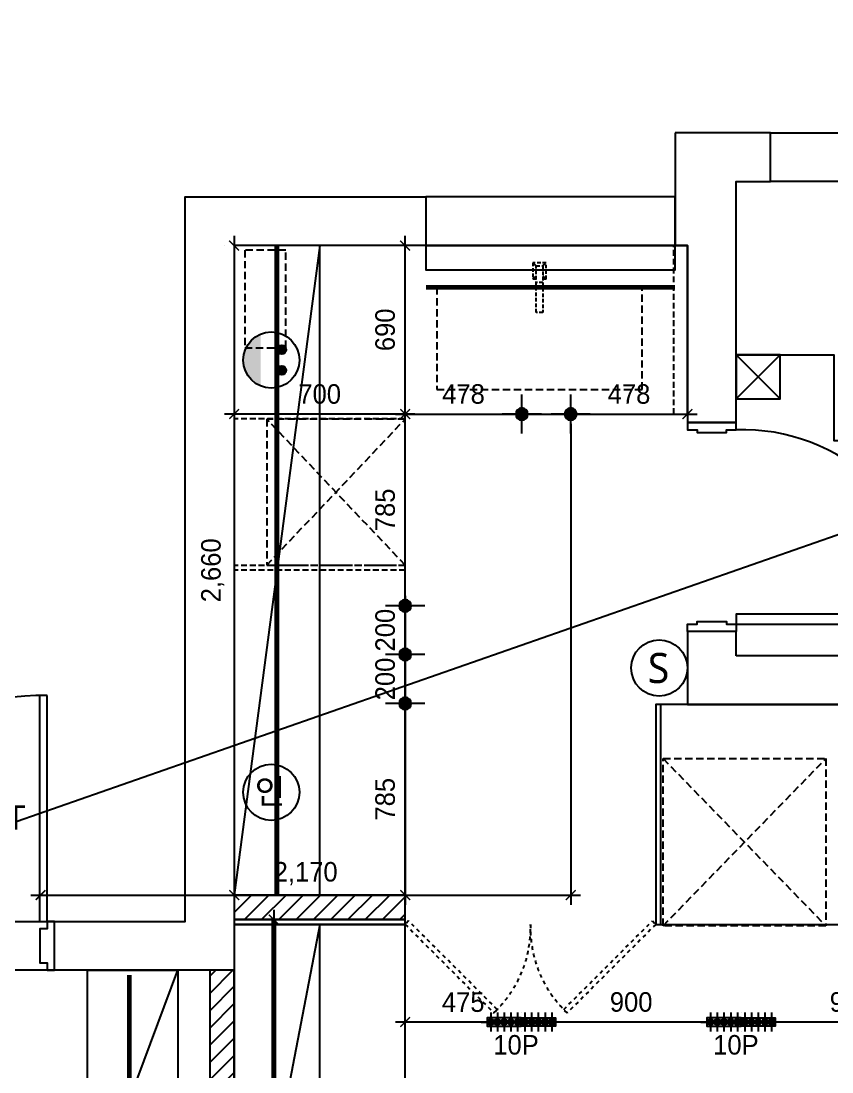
# Model space of a CAD drawing. Header units: millimetres. Extents: x 118028 to 193504, y 42792 to 96100.
# Drawn here: x 176109 to 179428, y 70180 to 74484 of the extents above; entities that cross this region are included whole.
import ezdxf
from ezdxf.enums import TextEntityAlignment as Align

# ---------------------------------------------------------------- set-up
doc = ezdxf.new("R2010")
doc.units = ezdxf.units.MM
doc.header["$LTSCALE"] = 30
doc.header["$PDMODE"] = 3
for name, pattern in [('DASHED', [0.75, 0.5, -0.25]), ('DASHEDX2', [1.5, 1, -0.5]), ('DH-HID2', [1.2, 0.8, -0.4]), ('HID2', [1, 0.5, -0.5]), ('HIDDEN', [9.525, 6.35, -3.175])]:
    doc.linetypes.add(name, pattern=pattern)
doc.layers.get('DEFPOINTS').update_dxf_attribs({"color": 248})
for name, color, linetype in [('0-ELC TEXT', 7, 'Continuous'), ('03-WAL NEW', 3, 'Continuous'), ('06-FUR', 6, 'Continuous'), ('07-DIM WAL', 5, 'Continuous'), ('2CONTINUOUS', 2, 'Continuous'), ('C-WIN', 4, 'Continuous'), ('CEIL-LIGHT', 7, 'Continuous'), ('CO-DO-FR', 7, 'Continuous'), ('CO-DOOR', 8, 'Continuous'), ('F-SYM', 7, 'Continuous'), ('FU-FURM', 251, 'DH-HID2'), ('FUR', 8, 'DASHED'), ('RC-LIGHT', 7, 'Continuous'), ('도면층4', 4, 'Continuous'), ('도면층5', 5, 'Continuous'), ('설비', 140, 'Continuous')]:
    doc.layers.add(name, color=color, linetype=linetype)
doc.styles.add('HY 울릉도 L', font='')
doc.styles.add('YOURNAME', font='HY울릉도M.TTF')
doc.styles.add('코레일둥고', font='Korail_Round_Gothic_Medium.ttf')
doc.styles.get('HY 울릉도 L').set_extended_font_data('HY울릉도L')
doc.dimstyles.new('40', dxfattribs={"dimscale": 40, "dimtxt": 2, "dimasz": 1, "dimexe": 1, "dimexo": 1, "dimgap": 1, "dimtad": 1, "dimdec": 0, "dimrnd": 0.05, "dimdsep": 46, "dimlunit": 6, "dimtxsty": 'HY 울릉도 L', "dimblk": 'ARCHTICK', "dimcen": 2.5, "dimdle": 1, "dimclrd": 133, "dimclre": 133, "dimclrt": 30, "dimadec": 0, "dimazin": 0, "dimtfac": 1, "dimtdec": 0, "dimtix": 1, "dimtmove": 2, "dimatfit": 3, "dimldrblk": 'ARCHTICK', "dimfxl": 1, "dimlwd": -1, "dimlwe": -1, "dimarcsym": 0})

# ---------------------------------------------------------------- blocks, each defined once
blk = doc.blocks.new('egoo')
at = {"layer": '설비'}
h = blk.add_hatch(color=140, dxfattribs=at)
edge = h.paths.add_edge_path()
edge.add_arc((1015645.3, 443433.7), 22.3, 0, 360)
h = blk.add_hatch(color=140, dxfattribs=at)
edge = h.paths.add_edge_path()
edge.add_arc((1015747.7, 443433.7), 22.3, 0, 360)
h = blk.add_hatch(color=140, dxfattribs=at)
edge = h.paths.add_edge_path()
edge.add_line((1015826.3, 443329.1), (1015566.6, 443329.1))
edge.add_ellipse((1015696.5, 443381.5), major_axis=(99, 99), ratio=1, start_angle=156.9578, end_angle=293.0422)
at = {"layer": '설비', "color": 140}
for centre, radius in [((1015696.5, 443381.5), 140), ((1015645.3, 443433.7), 22.3), ((1015747.7, 443433.7), 22.3)]:
    blk.add_circle(centre, radius, dxfattribs=at)
blk = doc.blocks.new('DLSXJSPT')
at = {"layer": '설비', "color": 140}
blk.add_circle((242956, 103418.4), 115, dxfattribs=at)
at = {"layer": '설비', "color": 140, "style": '코레일둥고'}
blk.add_text('인', height=100, dxfattribs=at).set_placement((242888.1, 103372))
blk = doc.blocks.new('SW')
at = {"layer": '설비', "color": 140}
blk.add_circle((11533254.1, -14277699.4), 184, dxfattribs=at)
at = {"layer": '설비', "color": 140, "insert": (11533320, -14277600.8), "char_height": 197.143, "width": 314.327, "attachment_point": 3, "style": '코레일둥고'}
blk.add_mtext('{\\fMalgun Gothic|b0|i0|c129|p50;S}', dxfattribs=at)
blk = doc.blocks.new('F-SYM-ENT NAME')
at = {"layer": 'F-SYM'}
h = blk.add_hatch(color=1, dxfattribs=at)
h.dxf.hatch_style = 1
h.paths.add_polyline_path([(-181266.5, -29724.5), (-181466.5, -29924.5), (-181366.5, -29924.5), (-181266.5, -29824.5), (-181166.5, -29924.5), (-181066.5, -29924.5)])
at = {"layer": 'F-SYM', "color": 1}
for points in [[(-181266.5, -29724.5), (-181466.5, -29924.5), (-181366.5, -29924.5), (-181266.5, -29824.5), (-181166.5, -29924.5), (-181066.5, -29924.5)], [(-181266.5, -29774.5), (-181466.5, -29974.5), (-181066.5, -29974.5)]]:
    blk.add_lwpolyline(points, close=True, dxfattribs=at)
at = {"layer": 'F-SYM', "color": 1, "style": 'YOURNAME'}
blk.add_attdef('ENT', text='', height=100, dxfattribs=at).set_placement((-181266.5, -30024.5), align=Align.TOP_CENTER)
blk = doc.blocks.new('vusaudeh')
at = {"layer": '2CONTINUOUS'}
for points in [[(152986.4, 92446.8), (152986.4, 91984.8), (153036.4, 91984.8), (153036.4, 91259.8), (153236.4, 91259.8), (153236.4, 92246.8), (153376.4, 92246.8), (153376.4, 92446.8), (152986.4, 92446.8)], [(151181.4, 89016.8), (150446.4, 89016.8), (150446.4, 89216.8), (150981.4, 89216.8), (150981.4, 92184.8), (151966.4, 92184.8), (151966.4, 91984.8), (151181.4, 91984.8), (151181.4, 89016.8)], [(153236.4, 90304.8), (153236.4, 90404.8), (153036.4, 90404.8)], [(153036.4, 90404.8), (153036.4, 90104.8), (154631.4, 90104.8), (154631.4, 87252.8), (154841.4, 87252.8)], [(154571.4, 90304.8), (153236.4, 90304.8)]]:
    blk.add_lwpolyline(points, dxfattribs=at)
at = {"layer": 'C-WIN'}
for points in [[(153376.4, 92446.8), (154396.4, 92446.8), (154396.4, 92246.8), (153376.4, 92246.8)], [(152986.4, 92184.8), (151966.4, 92184.8), (151966.4, 91984.8), (152986.4, 91984.8)]]:
    blk.add_lwpolyline(points, close=True, dxfattribs=at)
at = {"layer": 'CO-DO-FR'}
for points in [[(153236.4, 91259.8), (153036.4, 91259.8), (153036.4, 91229.8), (153076.4, 91229.8), (153076.4, 91219.8), (153196.4, 91219.8), (153196.4, 91229.8), (153236.4, 91229.8), (153236.4, 91259.8)], [(153236.4, 90404.8), (153036.4, 90404.8), (153036.4, 90434.8), (153076.4, 90434.8), (153076.4, 90444.8), (153196.4, 90444.8), (153196.4, 90434.8), (153236.4, 90434.8), (153236.4, 90404.8)]]:
    blk.add_lwpolyline(points, close=True, dxfattribs=at)
at = {"layer": 'CO-DOOR'}
blk.add_lwpolyline([(154031.4, 90474.8), (153236.4, 90474.8), (153236.4, 90434.8), (154031.4, 90434.8)], close=True, dxfattribs=at)
blk.add_arc((153265.9, 90464.8), 765.6, 359.2516, 92.2081, dxfattribs=at)
at = {"layer": '도면층4'}
for p, q in [((150386.4, 89216.8), (150386.4, 90141.8)), ((150416.4, 89216.8), (150416.4, 90141.8)), ((149461.4, 89216.8), (150446.4, 89216.8)), ((150446.4, 89016.8), (149461.4, 89016.8))]:
    blk.add_line(p, q, dxfattribs=at)
blk.add_lwpolyline([(150446.4, 89216.8), (150416.4, 89216.8), (150416.4, 89186.8), (150386.4, 89186.8), (150386.4, 89046.8), (150416.4, 89046.8), (150416.4, 89016.8), (150446.4, 89016.8), (150446.4, 89216.8)], dxfattribs=at)
at = {"layer": '도면층5'}
blk.add_arc((150391.3, 89241.9), 900.3, 88.4051, 181.5949, dxfattribs=at)
at = {"layer": 'F-SYM'}
ref = blk.add_blockref('F-SYM-ENT NAME', (-31245.2, 59567.7), dxfattribs=dict(at, rotation=180))
ref.add_attrib('ENT', 'MAIN ENT', dxfattribs={"color": 1, "height": 100, "style": 'YOURNAME'}).set_placement((150015.7, 89692.4), align=Align.TOP_CENTER)
blk = doc.blocks.new('cjswjdeh2')
at = {"layer": '03-WAL NEW'}
h = blk.add_hatch(dxfattribs=at)
h.set_pattern_fill('_USER', color=256, scale=50, angle=45, pattern_type=0)
h.set_pattern_definition([(45, (59766.08, -18380), (-35.355339, 35.355339), [])])
h.paths.add_polyline_path([(211684.5, 70904.8), (210984.5, 70904.8), (210984.5, 70804.8), (211684.5, 70804.8)])
h = blk.add_hatch(dxfattribs=at)
h.set_pattern_fill('_USER', color=256, scale=50, angle=45, pattern_type=0)
h.set_pattern_definition([(45, (59766.08, -18400), (-35.355339, 35.355339), [])])
h.paths.add_polyline_path([(210984.5, 68956.8), (210984.5, 70596.8), (210884.5, 70596.8), (210884.5, 68971.8), (210194, 68971.8), (210194, 68856.8), (210486.5, 68856.8), (210486.5, 68956.8)])
h.paths.add_polyline_path([(209148.3, 69704.6), (209148.3, 69925.9), (210400.8, 69925.9), (210400.8, 69704.6)], flags=9)
h.paths.add_polyline_path([(209628.4, 69135.3), (209859.5, 69135.3), (209859.5, 68971.8), (209628.4, 68971.8)], flags=9)
h.paths.add_polyline_path([(209173, 70353.9), (209173, 70584.7), (210351.5, 70584.7), (210351.5, 70353.9)], flags=9)
at = {"color": 8}
for p, q in [((213039.5, 73116.8), (213219.5, 72936.8)), ((213039.5, 72936.8), (213219.5, 73116.8))]:
    blk.add_line(p, q, dxfattribs=at)
blk.add_lwpolyline([(213039.5, 72936.8), (213219.5, 72936.8), (213219.5, 73116.8), (213039.5, 73116.8)], close=True, dxfattribs=at)
blk.add_lwpolyline([(213039.5, 73116.8), (213439.5, 73116.8), (213439.5, 72766.8), (214374.5, 72766.8)], dxfattribs=at)
at = {"layer": '03-WAL NEW'}
for points in [[(211684.5, 70904.8), (210984.5, 70904.8), (210984.5, 70804.8), (211684.5, 70804.8)], [(210984.5, 68956.8), (210984.5, 70596.8), (210884.5, 70596.8), (210884.5, 68971.8), (210194, 68971.8), (210194, 68856.8), (210486.5, 68856.8), (210486.5, 68956.8)]]:
    blk.add_lwpolyline(points, close=True, dxfattribs=at)
at = {"layer": '06-FUR', "color": 8, "linetype": 'DASHEDX2'}
for p, q in [((211117.5, 72255.8), (211684.5, 72853.8)), ((211684.5, 72255.8), (211117.5, 72853.8)), ((212740.5, 70778.8), (213406.5, 71463.8)), ((212740.5, 71463.8), (213406.5, 70778.8))]:
    blk.add_line(p, q, dxfattribs=at)
at = {"layer": '06-FUR', "color": 8}
for p, q in [((212730.5, 70784.8), (212730.5, 71684.8)), ((210384.5, 69611.8), (210754.5, 70596.8))]:
    blk.add_line(p, q, dxfattribs=at)
for points in [[(211334.5, 70904.8), (211334.5, 73564.8), (210984.5, 70904.8)], [(210984.5, 70904.8), (211684.5, 70904.8), (211684.5, 72874.8), (212839.5, 72874.8), (212839.5, 73564.8), (210984.5, 73564.8), (210984.5, 70904.8)], [(211334.5, 68956.8), (211334.5, 70784.8), (210984.5, 68956.8)]]:
    blk.add_lwpolyline(points, dxfattribs=at)
at = {"layer": '06-FUR', "color": 8, "linetype": 'DASHEDX2'}
for points in [[(211027.5, 73146.6), (211195.5, 73146.6), (211195.5, 73546.6), (211027.5, 73546.6)], [(211814.5, 72974.8), (212654.5, 72974.8), (212654.5, 73394.8), (211814.5, 73394.8)], [(211684.5, 72255.8), (211684.5, 72853.8), (211117.5, 72853.8), (211117.5, 72255.8)], [(213406.5, 71463.8), (213406.5, 70778.8), (212740.5, 70778.8), (212740.5, 71463.8)]]:
    blk.add_lwpolyline(points, close=True, dxfattribs=at)
at = {"layer": '06-FUR', "color": 8}
for points in [[(212710.5, 70784.8), (214434.5, 70784.8), (214434.5, 71684.8), (212710.5, 71684.8)], [(210984.5, 70784.8), (211684.5, 70784.8), (211684.5, 70804.8), (210984.5, 70804.8)], [(211684.5, 70784.8), (210984.5, 70784.8), (210984.5, 68956.8), (211684.5, 68956.8)], [(210384.5, 70596.8), (210754.5, 70596.8), (210754.5, 69611.8), (210384.5, 69611.8)]]:
    blk.add_lwpolyline(points, close=True, dxfattribs=at)
at = {"layer": '06-FUR', "color": 8, "linetype": 'HID2'}
for points in [[(211684.5, 70784.8), (212047.2, 70422.1), (212061.3, 70436.2), (211698.6, 70798.9), (211684.5, 70784.8)], [(212710.5, 70784.8), (212347.7, 70422.1), (212333.6, 70436.2), (212696.3, 70798.9), (212710.5, 70784.8)]]:
    blk.add_lwpolyline(points, dxfattribs=at)
for centre, start, end in [((211720.2, 70770.3), 314.4, 1.7437), ((212674.7, 70770.3), 178.2563, 225.6)]:
    blk.add_arc(centre, 477.5, start, end, dxfattribs=at)
at = {"layer": 'FU-FURM', "color": 8}
for p, q in [((211684.5, 72874.8), (211684.5, 73564.8)), ((212784.5, 72874.8), (212784.5, 73564.8)), ((211684.5, 72874.8), (210984.5, 72874.8)), ((211684.5, 72854.8), (210984.5, 72854.8)), ((211684.5, 72254.8), (210984.5, 72254.8)), ((211684.5, 72234.8), (210984.5, 72234.8))]:
    blk.add_line(p, q, dxfattribs=at)
at = {"layer": 'FUR', "color": 8}
for p, q in [((212220.8, 73481.2), (212207.2, 73494.8)), ((212248.1, 73481.2), (212261.7, 73494.8)), ((212207.2, 73426.6), (212220.8, 73440.3)), ((212248.1, 73440.3), (212261.7, 73426.6)), ((212220.8, 73426.6), (212207.2, 73426.6)), ((212248.1, 73413), (212220.8, 73413)), ((212261.7, 73426.6), (212248.1, 73426.6))]:
    blk.add_line(p, q, dxfattribs=at)
blk.add_lwpolyline([(212261.7, 73426.6), (212261.7, 73494.8), (212207.2, 73494.8), (212207.2, 73426.6)], dxfattribs=at)
blk.add_lwpolyline([(212248.1, 73481.2), (212248.1, 73290.3), (212220.8, 73290.3), (212220.8, 73481.2)], close=True, dxfattribs=at)
blk.add_blockref('vusaudeh', (59803.1, -18420))
blk = doc.blocks.new('1')
at = {"linetype": 'Continuous'}
h = blk.add_hatch(color=4, dxfattribs=at)
h.dxf.hatch_style = 1
edge = h.paths.add_edge_path()
edge.add_arc((11539653.5, -14273503.8), 37.5, 0, 360)
at = {"color": 1, "linetype": 'Continuous'}
for p, q in [((11539653.5, -14273637.1), (11539653.5, -14273370.5)), ((11539520.2, -14273503.8), (11539786.8, -14273503.8))]:
    blk.add_line(p, q, dxfattribs=at)
at = {"color": 4, "linetype": 'Continuous'}
for radius in [41.5, 37.5]:
    blk.add_circle((11539653.5, -14273503.8), radius, dxfattribs=at)
blk = doc.blocks.new("5RN'")
at = {"layer": 'RC-LIGHT'}
blk.add_lwpolyline([(188137.5, 27400.3), (188277.5, 27400.3), (188277.5, 27435.3), (188137.5, 27435.3)], close=True, dxfattribs=at)
at = {"layer": 'RC-LIGHT', "yscale": 0.2948704765105351, "zscale": 0.2948704765105351}
for p, xscale in [((-3214550.6, 4236252.7), 0.2948704765105351), ((-3214523.1, 4236252.7), 0.2948704765105351), ((3590910.6, 4236252.7), -0.2948704765105351), ((3590938.1, 4236252.7), -0.2948704765105351), ((3590965.5, 4236252.7), -0.2948704765105351)]:
    blk.add_blockref('1', p, dxfattribs=dict(at, xscale=xscale))
blk = doc.blocks.new('_ArchTick')
at = {"color": 0, "linetype": 'ByBlock', "const_width": 0.15}
blk.add_lwpolyline([(-0.5, -0.5), (0.5, 0.5)], dxfattribs=at)
blk = doc.blocks.new('*D339')
at = {"layer": '07-DIM WAL', "color": 133, "transparency": 16777216}
for p, q in [((177681.4, 72129.8), (177681.4, 71849.8)), ((177641.4, 72089.8), (177641.4, 72089.8)), ((177641.4, 71889.8), (177641.4, 71889.8))]:
    blk.add_line(p, q, dxfattribs=at)
at = {"layer": 'DEFPOINTS', "color": 0, "transparency": 16777216}
for p in [(177681.4, 72089.8), (177681.4, 71889.8), (177681.4, 71889.8)]:
    blk.add_point(p, dxfattribs=at)
at = {"layer": '07-DIM WAL', "color": 133, "transparency": 16777216, "xscale": 40, "yscale": 40, "zscale": 40}
for p, rotation in [((177681.4, 72089.8), 270), ((177681.4, 71889.8), 90)]:
    blk.add_blockref('_ArchTick', p, dxfattribs=dict(at, rotation=rotation))
at = {"layer": '07-DIM WAL', "color": 30, "transparency": 16777216, "insert": (177599.7, 71989.8), "char_height": 80, "attachment_point": 5, "rotation": 90, "style": 'HY 울릉도 L'}
blk.add_mtext('200', dxfattribs=at)
blk = doc.blocks.new('*D340')
at = {"layer": '07-DIM WAL', "color": 133, "transparency": 16777216}
for p, q in [((177681.4, 71929.8), (177681.4, 71649.8)), ((177641.4, 71889.8), (177641.4, 71889.8)), ((177721.4, 71689.8), (177721.4, 71689.8))]:
    blk.add_line(p, q, dxfattribs=at)
at = {"layer": 'DEFPOINTS', "color": 0, "transparency": 16777216}
for p in [(177681.4, 71889.8), (177681.4, 71689.8), (177681.4, 71689.8)]:
    blk.add_point(p, dxfattribs=at)
at = {"layer": '07-DIM WAL', "color": 133, "transparency": 16777216, "xscale": 40, "yscale": 40, "zscale": 40}
for p, rotation in [((177681.4, 71889.8), 270), ((177681.4, 71689.8), 90)]:
    blk.add_blockref('_ArchTick', p, dxfattribs=dict(at, rotation=rotation))
at = {"layer": '07-DIM WAL', "color": 30, "transparency": 16777216, "insert": (177599.7, 71789.8), "char_height": 80, "attachment_point": 5, "rotation": 90, "style": 'HY 울릉도 L'}
blk.add_mtext('200', dxfattribs=at)
blk = doc.blocks.new('*D341')
at = {"layer": '07-DIM WAL', "color": 133, "transparency": 16777216}
for p, q in [((177681.4, 71729.8), (177681.4, 70864.8)), ((177641.4, 71689.8), (177641.4, 71689.8)), ((177641.4, 70904.8), (177641.4, 70904.8))]:
    blk.add_line(p, q, dxfattribs=at)
at = {"layer": 'DEFPOINTS', "color": 0, "transparency": 16777216}
for p in [(177681.4, 71689.8), (177681.4, 70904.8), (177681.4, 70904.8)]:
    blk.add_point(p, dxfattribs=at)
at = {"layer": '07-DIM WAL', "color": 133, "transparency": 16777216, "xscale": 40, "yscale": 40, "zscale": 40}
for p, rotation in [((177681.4, 71689.8), 90), ((177681.4, 70904.8), 270)]:
    blk.add_blockref('_ArchTick', p, dxfattribs=dict(at, rotation=rotation))
at = {"layer": '07-DIM WAL', "color": 30, "transparency": 16777216, "insert": (177599.6, 71297.3), "char_height": 80, "attachment_point": 5, "rotation": 90, "style": 'HY 울릉도 L'}
blk.add_mtext('785', dxfattribs=at)
blk = doc.blocks.new('*D342')
at = {"layer": '07-DIM WAL', "color": 133, "transparency": 16777216}
for p, q in [((177681.4, 72049.8), (177681.4, 72914.8)), ((177641.4, 72874.8), (177641.4, 72874.8)), ((177641.4, 72089.8), (177641.4, 72089.8))]:
    blk.add_line(p, q, dxfattribs=at)
at = {"layer": 'DEFPOINTS', "color": 0, "transparency": 16777216}
for p in [(177681.4, 72874.8), (177681.4, 72874.8), (177681.4, 72089.8)]:
    blk.add_point(p, dxfattribs=at)
at = {"layer": '07-DIM WAL', "color": 133, "transparency": 16777216, "xscale": 40, "yscale": 40, "zscale": 40}
for p, rotation in [((177681.4, 72874.8), 90), ((177681.4, 72089.8), 270)]:
    blk.add_blockref('_ArchTick', p, dxfattribs=dict(at, rotation=rotation))
at = {"layer": '07-DIM WAL', "color": 30, "transparency": 16777216, "insert": (177599.6, 72482.3), "char_height": 80, "attachment_point": 5, "rotation": 90, "style": 'HY 울릉도 L'}
blk.add_mtext('785', dxfattribs=at)
blk = doc.blocks.new('*D343')
at = {"layer": '07-DIM WAL', "color": 133, "transparency": 16777216}
for p, q in [((177641.4, 72874.8), (178198.9, 72874.8)), ((177681.4, 72834.8), (177681.4, 72834.8)), ((178158.9, 72834.8), (178158.9, 72834.8))]:
    blk.add_line(p, q, dxfattribs=at)
at = {"layer": 'DEFPOINTS', "color": 0, "transparency": 16777216}
for p in [(177681.4, 72874.8), (178158.9, 72874.8), (178158.9, 72874.8)]:
    blk.add_point(p, dxfattribs=at)
at = {"layer": '07-DIM WAL', "color": 133, "transparency": 16777216, "xscale": 40, "yscale": 40, "zscale": 40, "rotation": 180}
blk.add_blockref('_ArchTick', (177681.4, 72874.8), dxfattribs=at)
at = {"layer": '07-DIM WAL', "color": 133, "transparency": 16777216, "xscale": 40, "yscale": 40, "zscale": 40}
blk.add_blockref('_ArchTick', (178158.9, 72874.8), dxfattribs=at)
at = {"layer": '07-DIM WAL', "color": 30, "transparency": 16777216, "insert": (177920.1, 72956.5), "char_height": 80, "attachment_point": 5, "style": 'HY 울릉도 L'}
blk.add_mtext('478', dxfattribs=at)
blk = doc.blocks.new('*D344')
at = {"layer": '07-DIM WAL', "color": 133, "transparency": 16777216}
for p, q in [((178358.9, 72834.8), (178358.9, 70864.8)), ((176148.9, 70904.8), (178398.9, 70904.8))]:
    blk.add_line(p, q, dxfattribs=at)
at = {"layer": 'DEFPOINTS', "color": 0, "transparency": 16777216}
for p in [(178358.9, 72874.8), (176188.9, 70904.8), (178358.9, 70904.8)]:
    blk.add_point(p, dxfattribs=at)
at = {"layer": '07-DIM WAL', "color": 133, "transparency": 16777216, "xscale": 40, "yscale": 40, "zscale": 40, "rotation": 180}
blk.add_blockref('_ArchTick', (176188.9, 70904.8), dxfattribs=at)
at = {"layer": '07-DIM WAL', "color": 133, "transparency": 16777216, "xscale": 40, "yscale": 40, "zscale": 40}
blk.add_blockref('_ArchTick', (178358.9, 70904.8), dxfattribs=at)
at = {"layer": '07-DIM WAL', "color": 30, "transparency": 16777216, "insert": (177273.9, 70992.7), "char_height": 80, "attachment_point": 5, "style": 'HY 울릉도 L'}
blk.add_mtext('2,170', dxfattribs=at)
blk = doc.blocks.new('*D345')
at = {"layer": '07-DIM WAL', "color": 133, "transparency": 16777216}
for p, q in [((178358.9, 72914.8), (178358.9, 72914.8)), ((178836.4, 72914.8), (178836.4, 72914.8)), ((178318.9, 72874.8), (178876.4, 72874.8))]:
    blk.add_line(p, q, dxfattribs=at)
at = {"layer": 'DEFPOINTS', "color": 0, "transparency": 16777216}
for p in [(178358.9, 72874.8), (178836.4, 72874.8), (178836.4, 72874.8)]:
    blk.add_point(p, dxfattribs=at)
at = {"layer": '07-DIM WAL', "color": 133, "transparency": 16777216, "xscale": 40, "yscale": 40, "zscale": 40, "rotation": 180}
blk.add_blockref('_ArchTick', (178358.9, 72874.8), dxfattribs=at)
at = {"layer": '07-DIM WAL', "color": 133, "transparency": 16777216, "xscale": 40, "yscale": 40, "zscale": 40}
blk.add_blockref('_ArchTick', (178836.4, 72874.8), dxfattribs=at)
at = {"layer": '07-DIM WAL', "color": 30, "transparency": 16777216, "insert": (178597.6, 72956.5), "char_height": 80, "attachment_point": 5, "style": 'HY 울릉도 L'}
blk.add_mtext('478', dxfattribs=at)
blk = doc.blocks.new('*D346')
at = {"layer": '07-DIM WAL', "color": 133, "transparency": 16777216}
for p, q in [((176981.4, 72914.8), (176981.4, 72914.8)), ((177681.4, 72914.8), (177681.4, 72914.8)), ((177721.4, 72874.8), (176941.4, 72874.8))]:
    blk.add_line(p, q, dxfattribs=at)
at = {"layer": 'DEFPOINTS', "color": 0, "transparency": 16777216}
for p in [(176981.4, 72874.8), (176981.4, 72874.8), (177681.4, 72874.8)]:
    blk.add_point(p, dxfattribs=at)
at = {"layer": '07-DIM WAL', "color": 133, "transparency": 16777216, "xscale": 40, "yscale": 40, "zscale": 40, "rotation": 180}
blk.add_blockref('_ArchTick', (176981.4, 72874.8), dxfattribs=at)
at = {"layer": '07-DIM WAL', "color": 133, "transparency": 16777216, "xscale": 40, "yscale": 40, "zscale": 40}
blk.add_blockref('_ArchTick', (177681.4, 72874.8), dxfattribs=at)
at = {"layer": '07-DIM WAL', "color": 30, "transparency": 16777216, "insert": (177331.4, 72956.5), "char_height": 80, "attachment_point": 5, "style": 'HY 울릉도 L'}
blk.add_mtext('700', dxfattribs=at)
blk = doc.blocks.new('*D347')
at = {"layer": '07-DIM WAL', "color": 133, "transparency": 16777216}
for p, q in [((177681.4, 72834.8), (177681.4, 73604.8)), ((177641.4, 73564.8), (177641.4, 73564.8)), ((177641.4, 72874.8), (177641.4, 72874.8))]:
    blk.add_line(p, q, dxfattribs=at)
at = {"layer": 'DEFPOINTS', "color": 0, "transparency": 16777216}
for p in [(177681.4, 73564.8), (177681.4, 73564.8), (177681.4, 72874.8)]:
    blk.add_point(p, dxfattribs=at)
at = {"layer": '07-DIM WAL', "color": 133, "transparency": 16777216, "xscale": 40, "yscale": 40, "zscale": 40}
for p, rotation in [((177681.4, 73564.8), 90), ((177681.4, 72874.8), 270)]:
    blk.add_blockref('_ArchTick', p, dxfattribs=dict(at, rotation=rotation))
at = {"layer": '07-DIM WAL', "color": 30, "transparency": 16777216, "insert": (177599.6, 73219.8), "char_height": 80, "attachment_point": 5, "rotation": 90, "style": 'HY 울릉도 L'}
blk.add_mtext('690', dxfattribs=at)
blk = doc.blocks.new('*D348')
at = {"layer": '07-DIM WAL', "color": 133, "transparency": 16777216}
for p, q in [((176981.4, 73604.8), (176981.4, 70864.8)), ((176941.4, 73564.8), (176941.4, 73564.8)), ((176941.4, 70904.8), (176941.4, 70904.8))]:
    blk.add_line(p, q, dxfattribs=at)
at = {"layer": 'DEFPOINTS', "color": 0, "transparency": 16777216}
for p in [(176981.4, 73564.8), (176981.4, 70904.8), (176981.4, 70904.8)]:
    blk.add_point(p, dxfattribs=at)
at = {"layer": '07-DIM WAL', "color": 133, "transparency": 16777216, "xscale": 40, "yscale": 40, "zscale": 40}
for p, rotation in [((176981.4, 73564.8), 90), ((176981.4, 70904.8), 270)]:
    blk.add_blockref('_ArchTick', p, dxfattribs=dict(at, rotation=rotation))
at = {"layer": '07-DIM WAL', "color": 30, "transparency": 16777216, "insert": (176893.5, 72234.8), "char_height": 80, "attachment_point": 5, "rotation": 90, "style": 'HY 울릉도 L'}
blk.add_mtext('2,660', dxfattribs=at)
blk = doc.blocks.new('*D349')
at = {"layer": '07-DIM WAL', "color": 133, "transparency": 16777216}
for p, q in [((177143.4, 70844.8), (177143.4, 68916.8)), ((177021.4, 70804.8), (177183.4, 70804.8)), ((177021.4, 68956.8), (177183.4, 68956.8))]:
    blk.add_line(p, q, dxfattribs=at)
at = {"layer": 'DEFPOINTS', "color": 0, "transparency": 16777216}
for p in [(176981.4, 70804.8), (176981.4, 68956.8), (177143.4, 68956.8)]:
    blk.add_point(p, dxfattribs=at)
at = {"layer": '07-DIM WAL', "color": 133, "transparency": 16777216, "xscale": 40, "yscale": 40, "zscale": 40}
for p, rotation in [((177143.4, 70804.8), 90), ((177143.4, 68956.8), 270)]:
    blk.add_blockref('_ArchTick', p, dxfattribs=dict(at, rotation=rotation))
at = {"layer": '07-DIM WAL', "color": 30, "transparency": 16777216, "insert": (177055.5, 69880.8), "char_height": 80, "attachment_point": 5, "rotation": 90, "style": 'HY 울릉도 L'}
blk.add_mtext('1,848', dxfattribs=at)
blk = doc.blocks.new('*D352')
at = {"layer": '07-DIM WAL', "color": 133, "transparency": 16777216}
for p, q in [((179996.4, 70384.8), (179016.4, 70384.8)), ((179056.4, 70344.8), (179056.4, 70344.8)), ((179956.4, 70344.8), (179956.4, 70344.8))]:
    blk.add_line(p, q, dxfattribs=at)
at = {"layer": 'DEFPOINTS', "color": 0, "transparency": 16777216}
for p in [(179056.4, 70384.8), (179056.4, 70384.8), (179956.4, 70384.8)]:
    blk.add_point(p, dxfattribs=at)
at = {"layer": '07-DIM WAL', "color": 133, "transparency": 16777216, "xscale": 40, "yscale": 40, "zscale": 40, "rotation": 180}
blk.add_blockref('_ArchTick', (179056.4, 70384.8), dxfattribs=at)
at = {"layer": '07-DIM WAL', "color": 133, "transparency": 16777216, "xscale": 40, "yscale": 40, "zscale": 40}
blk.add_blockref('_ArchTick', (179956.4, 70384.8), dxfattribs=at)
at = {"layer": '07-DIM WAL', "color": 30, "transparency": 16777216, "insert": (179506.4, 70466.5), "char_height": 80, "attachment_point": 5, "style": 'HY 울릉도 L'}
blk.add_mtext('900', dxfattribs=at)
blk = doc.blocks.new('*D353')
at = {"layer": '07-DIM WAL', "color": 133, "transparency": 16777216}
for p, q in [((179056.4, 70424.8), (179056.4, 70424.8)), ((179096.4, 70384.8), (178116.4, 70384.8)), ((178156.4, 70344.8), (178156.4, 70344.8))]:
    blk.add_line(p, q, dxfattribs=at)
at = {"layer": 'DEFPOINTS', "color": 0, "transparency": 16777216}
for p in [(178156.4, 70384.8), (178156.4, 70384.8), (179056.4, 70384.8)]:
    blk.add_point(p, dxfattribs=at)
at = {"layer": '07-DIM WAL', "color": 133, "transparency": 16777216, "xscale": 40, "yscale": 40, "zscale": 40, "rotation": 180}
blk.add_blockref('_ArchTick', (178156.4, 70384.8), dxfattribs=at)
at = {"layer": '07-DIM WAL', "color": 133, "transparency": 16777216, "xscale": 40, "yscale": 40, "zscale": 40}
blk.add_blockref('_ArchTick', (179056.4, 70384.8), dxfattribs=at)
at = {"layer": '07-DIM WAL', "color": 30, "transparency": 16777216, "insert": (178606.4, 70466.5), "char_height": 80, "attachment_point": 5, "style": 'HY 울릉도 L'}
blk.add_mtext('900', dxfattribs=at)
blk = doc.blocks.new('*D354')
at = {"layer": '07-DIM WAL', "color": 133, "transparency": 16777216}
for p, q in [((177681.4, 70424.8), (177681.4, 70424.8)), ((178156.4, 70424.8), (178156.4, 70424.8)), ((178196.4, 70384.8), (177641.4, 70384.8))]:
    blk.add_line(p, q, dxfattribs=at)
at = {"layer": 'DEFPOINTS', "color": 0, "transparency": 16777216}
for p in [(177681.4, 70384.8), (177681.4, 70384.8), (178156.4, 70384.8)]:
    blk.add_point(p, dxfattribs=at)
at = {"layer": '07-DIM WAL', "color": 133, "transparency": 16777216, "xscale": 40, "yscale": 40, "zscale": 40, "rotation": 180}
blk.add_blockref('_ArchTick', (177681.4, 70384.8), dxfattribs=at)
at = {"layer": '07-DIM WAL', "color": 133, "transparency": 16777216, "xscale": 40, "yscale": 40, "zscale": 40}
blk.add_blockref('_ArchTick', (178156.4, 70384.8), dxfattribs=at)
at = {"layer": '07-DIM WAL', "color": 30, "transparency": 16777216, "insert": (177918.9, 70465.7), "char_height": 80, "attachment_point": 5, "style": 'HY 울릉도 L'}
blk.add_mtext('475', dxfattribs=at)

msp = doc.modelspace()

# ---------------------------------------------------------------- linework, layer by layer
at = {"layer": '07-DIM WAL'}
msp.add_line((192904.4, 77080.3), (141904.4, 59260.3), dxfattribs=at)
at = {"layer": 'CEIL-LIGHT', "color": 10, "linetype": 'HIDDEN', "const_width": 20}
for points in [[(177156.4, 73564.8), (177156.4, 70904.8)], [(177766.4, 73393.6), (178786.4, 73393.6)], [(177143.4, 68956.8), (177143.4, 70804.8)]]:
    msp.add_lwpolyline(points, dxfattribs=at)
at = {"layer": 'CEIL-LIGHT'}
msp.add_lwpolyline([(177766.4, 73564.8), (177766.4, 73464.8), (178786.4, 73464.8), (178786.4, 73564.8)], dxfattribs=at)
at = {"layer": 'CEIL-LIGHT', "color": 10, "linetype": 'HIDDEN'}
msp.add_lwpolyline([(176552.4, 70576.8, 20, 20, 0), (176552.4, 69611.8, 0, 0, 0)], format="xyseb", dxfattribs=at)

# ---------------------------------------------------------------- block references
msp.add_blockref('cjswjdeh2', (-34003.1, 0))
at = {"layer": 'RC-LIGHT', "xscale": -0.6024096385271789, "yscale": 0.6024096385271789, "zscale": 0.6024096385271789}
for p in [(7129757.4, 8671371.1), (7129957.4, 8671371.1), (7129279.9, 8670586.1), (7129279.9, 8670386.1), (7129279.9, 8670186.1)]:
    msp.add_blockref('1', p, dxfattribs=at)
at = {"layer": 'RC-LIGHT', "rotation": 179.9999999999999}
for p in [(366293.8, 97802.6), (367193.8, 97802.6)]:
    msp.add_blockref("5RN'", p, dxfattribs=at)
at = {"layer": 'RC-LIGHT', "xscale": -1, "rotation": 179.9999999999999}
for p in [(-9981.1, 97802.6), (-9081.1, 97802.6)]:
    msp.add_blockref("5RN'", p, dxfattribs=at)
at = {"layer": '설비', "color": 140, "xscale": 0.8214285869294655, "yscale": 0.8214285869294655, "zscale": 0.8214285869294655, "rotation": 270}
msp.add_blockref('egoo', (-187072.8, 907418.1), dxfattribs=at)
at = {"layer": '설비', "color": 140, "xscale": 0.625, "yscale": 0.625, "zscale": 0.625}
msp.add_blockref('SW', (-7029562.4, 8995397), dxfattribs=at)
at = {"layer": '설비'}
msp.add_blockref('DLSXJSPT', (-65822.9, -32092.8), dxfattribs=at)

# ---------------------------------------------------------------- texts
at = {"layer": '0-ELC TEXT', "color": 7, "linetype": 'DASHEDX2', "style": '코레일둥고'}
for p in [(178042.1, 70251.5), (178942.1, 70251.5)]:
    msp.add_text('10P', height=80, dxfattribs=at).set_placement(p)

# ---------------------------------------------------------------- dimensions: what is measured, and where the dimension line sits
at = {"layer": '07-DIM WAL'}
for base, p1, p2, picture, middle in [((176981.4, 70904.8), (176981.4, 73564.8), (176981.4, 70904.8), '*D348', (176893.5, 72234.8)), ((177681.4, 73564.8), (177681.4, 72874.8), (177681.4, 73564.8), '*D347', (177599.6, 73219.8)), ((177681.4, 72874.8), (177681.4, 72089.8), (177681.4, 72874.8), '*D342', (177599.6, 72482.3)), ((177681.4, 71889.8), (177681.4, 72089.8), (177681.4, 71889.8), '*D339', (177599.7, 71989.8)), ((177681.4, 71689.8), (177681.4, 71889.8), (177681.4, 71689.8), '*D340', (177599.7, 71789.8)), ((177681.4, 70904.8), (177681.4, 71689.8), (177681.4, 70904.8), '*D341', (177599.6, 71297.3)), ((177143.4, 68956.8), (176981.4, 70804.8), (176981.4, 68956.8), '*D349', (177055.5, 69880.8))]:
    dim = msp.add_linear_dim(base=base, p1=p1, p2=p2, angle=90, dimstyle='40', dxfattribs=at)
    dim.commit()
    dim.dimension.update_dxf_attribs({"geometry": picture, "text_midpoint": middle})
for base, p1, p2, picture, middle in [((176981.4, 72874.8), (177681.4, 72874.8), (176981.4, 72874.8), '*D346', (177331.4, 72956.5)), ((178158.8792305, 72874.8023431), (177681.3792305, 72874.8023431), (178158.8792305, 72874.8023431), '*D343', (177920.1292305, 72956.5391138)), ((178836.3792305, 72874.8023431), (178358.8792305, 72874.8023431), (178836.3792305, 72874.8023431), '*D345', (178597.6292305, 72956.5391138)), ((178358.9, 70904.8), (176188.9, 70904.8), (178358.9, 72874.8), '*D344', (177273.9, 70992.7)), ((177681.4, 70384.8), (178156.4, 70384.8), (177681.4, 70384.8), '*D354', (177918.9, 70465.7)), ((178156.4, 70384.8), (179056.4, 70384.8), (178156.4, 70384.8), '*D353', (178606.4, 70466.5)), ((179056.4, 70384.8), (179956.4, 70384.8), (179056.4, 70384.8), '*D352', (179506.4, 70466.5))]:
    dim = msp.add_linear_dim(base=base, p1=p1, p2=p2, dimstyle='40', dxfattribs=at)
    dim.commit()
    dim.dimension.update_dxf_attribs({"geometry": picture, "text_midpoint": middle})

doc.saveas('drawing.dxf')
